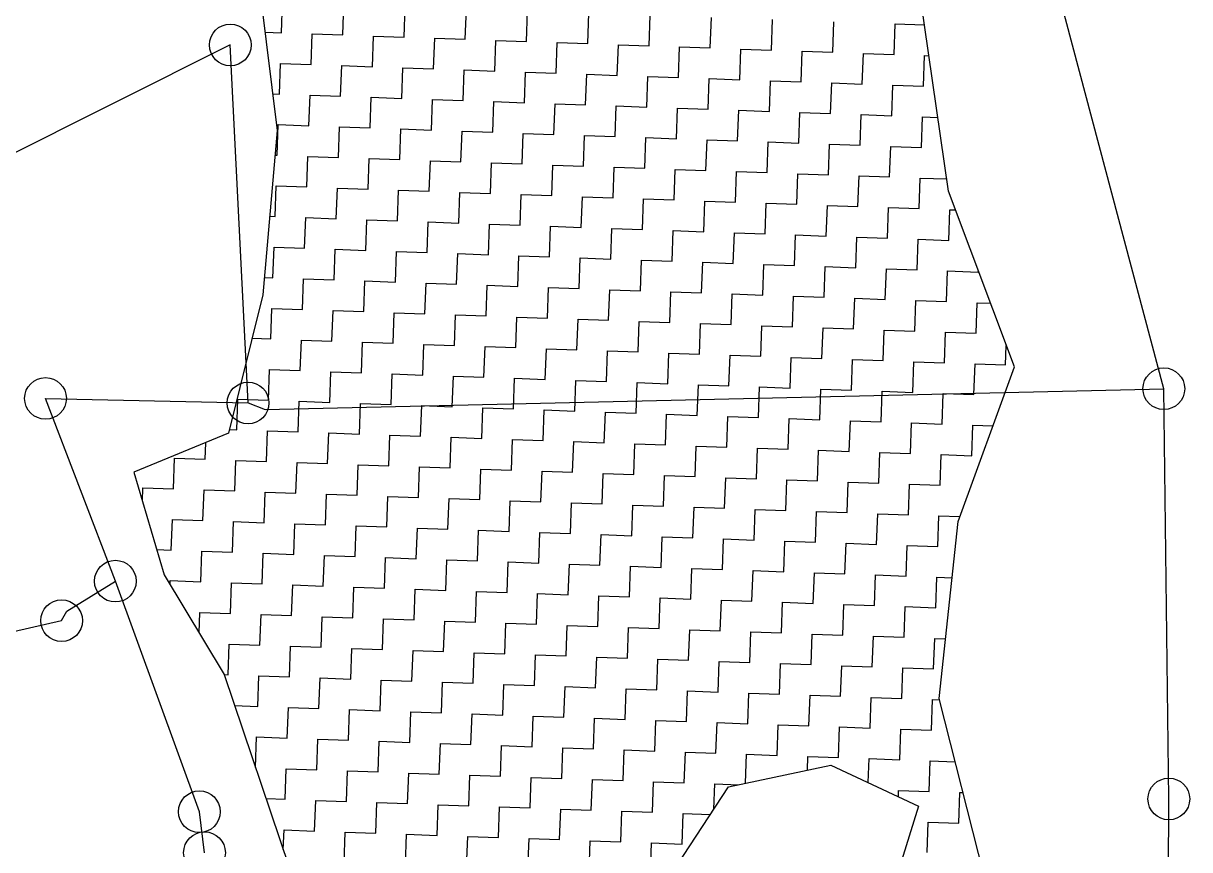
# Model space of a CAD drawing. Header units: metres. Extents: x 287345 to 291891, y 1993918 to 1999987.
# Drawn here: x 290275 to 290658, y 1999166.6 to 1999438 of the extents above; entities that cross this region are included whole.
import ezdxf

# ---------------------------------------------------------------- set-up
doc = ezdxf.new("R2010")
doc.units = ezdxf.units.M
doc.header["$MEASUREMENT"] = 0
for name, color, linetype in [('POLY_HATCH', 12, 'Continuous'), ('POLY_PARCEL', 6, 'Continuous'), ('V_BOUND_LINE', 7, 'Continuous')]:
    doc.layers.add(name, color=color, linetype=linetype)

msp = doc.modelspace()

# ---------------------------------------------------------------- linework, layer by layer
for centre in [(290342.95, 1999430.91), (290649.48, 1999318), (290282.26, 1999314.82), (290348.78, 1999313.33), (290305.21, 1999254.82), (290287.55, 1999241.84), (290651.11, 1999183.29), (290332.79, 1999179.1), (290334.48, 1999165.64)]:
    msp.add_circle(centre, 6.85)
at = {"layer": 'POLY_HATCH'}
for p, q in [((290578.81, 1999382.93), (290564.29, 1999483.49)), ((290352.94, 1999446.11), (290358.36, 1999402.84)), ((290358.36, 1999402.84), (290353.67, 1999348.81)), ((290600.4, 1999325.19), (290578.81, 1999382.93)), ((290353.67, 1999348.81), (290342.32, 1999303.36)), ((290581.92, 1999274.43), (290600.4, 1999325.19)), ((290342.32, 1999303.36), (290311.28, 1999290.56)), ((290311.28, 1999290.56), (290321.21, 1999256.86)), ((290575.69, 1999216.28), (290581.92, 1999274.43)), ((290321.21, 1999256.86), (290340.91, 1999224.2)), ((290340.91, 1999224.2), (290362.31, 1999160.91)), ((290594.21, 1999143.66), (290575.69, 1999216.28)), ((290506.56, 1999187.25), (290540.19, 1999194.4)), ((290540.19, 1999194.4), (290568.91, 1999180.87)), ((290481.58, 1999149.22), (290506.56, 1999187.25)), ((290568.91, 1999180.87), (290559.5, 1999150.64))]:
    msp.add_line(p, q, dxfattribs=at)
at = {"layer": 'POLY_HATCH', "linetype": 'Continuous'}
for p, q in [((290359.79, 1999434.89), (290360.14, 1999444.95)), ((290379.9, 1999434.18), (290380.25, 1999444.23)), ((290400, 1999433.47), (290400.36, 1999443.52)), ((290420.11, 1999432.76), (290420.47, 1999442.81)), ((290440.22, 1999432.05), (290440.58, 1999442.1)), ((290460.33, 1999431.33), (290460.69, 1999441.39)), ((290480.44, 1999430.62), (290480.8, 1999440.68)), ((290500.55, 1999429.91), (290500.91, 1999439.97)), ((290520.66, 1999429.2), (290521.01, 1999439.25)), ((290540.77, 1999428.49), (290541.12, 1999438.54)), ((290560.88, 1999427.78), (290561.23, 1999437.83)), ((290561.23, 1999437.83), (290570.93, 1999437.49)), ((290354.32, 1999435.09), (290359.79, 1999434.89)), ((290369.49, 1999424.48), (290369.84, 1999434.54)), ((290369.84, 1999434.54), (290379.9, 1999434.18)), ((290389.59, 1999423.77), (290389.95, 1999433.82)), ((290389.95, 1999433.82), (290400, 1999433.47)), ((290409.7, 1999423.06), (290410.06, 1999433.11)), ((290410.06, 1999433.11), (290420.11, 1999432.76)), ((290429.81, 1999422.35), (290430.17, 1999432.4)), ((290430.17, 1999432.4), (290440.22, 1999432.05)), ((290449.92, 1999421.64), (290450.28, 1999431.69)), ((290450.28, 1999431.69), (290460.33, 1999431.33)), ((290470.03, 1999420.92), (290470.39, 1999430.98)), ((290470.39, 1999430.98), (290480.44, 1999430.62)), ((290490.14, 1999420.21), (290490.49, 1999430.27)), ((290490.49, 1999430.27), (290500.55, 1999429.91)), ((290510.25, 1999419.5), (290510.6, 1999429.56)), ((290510.6, 1999429.56), (290520.66, 1999429.2)), ((290530.36, 1999418.79), (290530.71, 1999428.84)), ((290530.71, 1999428.84), (290540.77, 1999428.49)), ((290550.47, 1999418.08), (290550.82, 1999428.13)), ((290550.82, 1999428.13), (290560.88, 1999427.78)), ((290359.07, 1999414.78), (290359.43, 1999424.84)), ((290359.43, 1999424.84), (290369.49, 1999424.48)), ((290379.18, 1999414.07), (290379.54, 1999424.13)), ((290379.54, 1999424.13), (290389.59, 1999423.77)), ((290570.57, 1999417.37), (290570.93, 1999427.42)), ((290570.93, 1999427.42), (290572.39, 1999427.37)), ((290399.29, 1999413.36), (290399.65, 1999423.41)), ((290399.65, 1999423.41), (290409.7, 1999423.06)), ((290419.4, 1999412.65), (290419.76, 1999422.7)), ((290419.76, 1999422.7), (290429.81, 1999422.35)), ((290439.51, 1999411.94), (290439.87, 1999421.99)), ((290439.87, 1999421.99), (290449.92, 1999421.64)), ((290459.62, 1999411.23), (290459.98, 1999421.28)), ((290459.98, 1999421.28), (290470.03, 1999420.92)), ((290479.73, 1999410.51), (290480.08, 1999420.57)), ((290480.08, 1999420.57), (290490.14, 1999420.21)), ((290499.84, 1999409.8), (290500.19, 1999419.86)), ((290500.19, 1999419.86), (290510.25, 1999419.5)), ((290519.95, 1999409.09), (290520.3, 1999419.14)), ((290520.3, 1999419.14), (290530.36, 1999418.79)), ((290540.06, 1999408.38), (290540.41, 1999418.43)), ((290540.41, 1999418.43), (290550.47, 1999418.08)), ((290560.16, 1999407.67), (290560.52, 1999417.72)), ((290560.52, 1999417.72), (290570.57, 1999417.37)), ((290356.85, 1999414.86), (290359.07, 1999414.78)), ((290368.77, 1999404.37), (290369.13, 1999414.43)), ((290369.13, 1999414.43), (290379.18, 1999414.07)), ((290388.88, 1999403.66), (290389.24, 1999413.72)), ((290389.24, 1999413.72), (290399.29, 1999413.36)), ((290408.99, 1999402.95), (290409.35, 1999413)), ((290409.35, 1999413), (290419.4, 1999412.65)), ((290429.1, 1999402.24), (290429.46, 1999412.29)), ((290429.46, 1999412.29), (290439.51, 1999411.94)), ((290449.21, 1999401.53), (290449.57, 1999411.58)), ((290449.57, 1999411.58), (290459.62, 1999411.23)), ((290469.32, 1999400.81), (290469.67, 1999410.87)), ((290469.67, 1999410.87), (290479.73, 1999410.51)), ((290489.43, 1999400.1), (290489.78, 1999410.16)), ((290489.78, 1999410.16), (290499.84, 1999409.8)), ((290509.54, 1999399.39), (290509.89, 1999409.45)), ((290509.89, 1999409.45), (290519.95, 1999409.09)), ((290529.65, 1999398.68), (290530, 1999408.73)), ((290530, 1999408.73), (290540.06, 1999408.38)), ((290549.75, 1999397.97), (290550.11, 1999408.02)), ((290550.11, 1999408.02), (290560.16, 1999407.67)), ((290569.86, 1999397.26), (290570.22, 1999407.31)), ((290570.22, 1999407.31), (290575.32, 1999407.13)), ((290358.36, 1999394.67), (290358.72, 1999404.73)), ((290358.72, 1999404.73), (290368.77, 1999404.37)), ((290378.47, 1999393.96), (290378.83, 1999404.02)), ((290378.83, 1999404.02), (290388.88, 1999403.66)), ((290398.58, 1999393.25), (290398.94, 1999403.31)), ((290398.94, 1999403.31), (290408.99, 1999402.95)), ((290418.69, 1999392.54), (290419.05, 1999402.59)), ((290419.05, 1999402.59), (290429.1, 1999402.24)), ((290438.8, 1999391.83), (290439.16, 1999401.88)), ((290439.16, 1999401.88), (290449.21, 1999401.53)), ((290458.91, 1999391.12), (290459.26, 1999401.17)), ((290459.26, 1999401.17), (290469.32, 1999400.81)), ((290479.02, 1999390.4), (290479.37, 1999400.46)), ((290479.37, 1999400.46), (290489.43, 1999400.1)), ((290499.13, 1999389.69), (290499.48, 1999399.75)), ((290499.48, 1999399.75), (290509.54, 1999399.39)), ((290519.24, 1999388.98), (290519.59, 1999399.04)), ((290519.59, 1999399.04), (290529.65, 1999398.68)), ((290539.34, 1999388.27), (290539.7, 1999398.32)), ((290539.7, 1999398.32), (290549.75, 1999397.97)), ((290559.45, 1999387.56), (290559.81, 1999397.61)), ((290559.81, 1999397.61), (290569.86, 1999397.26)), ((290357.65, 1999394.7), (290358.36, 1999394.67)), ((290368.06, 1999384.26), (290368.42, 1999394.32)), ((290368.42, 1999394.32), (290378.47, 1999393.96)), ((290388.17, 1999383.55), (290388.53, 1999393.61)), ((290388.53, 1999393.61), (290398.58, 1999393.25)), ((290408.28, 1999382.84), (290408.64, 1999392.9)), ((290408.64, 1999392.9), (290418.69, 1999392.54)), ((290428.39, 1999382.13), (290428.74, 1999392.18)), ((290428.74, 1999392.18), (290438.8, 1999391.83)), ((290448.5, 1999381.42), (290448.85, 1999391.47)), ((290448.85, 1999391.47), (290458.91, 1999391.12)), ((290468.61, 1999380.71), (290468.96, 1999390.76)), ((290468.96, 1999390.76), (290479.02, 1999390.4)), ((290488.72, 1999379.99), (290489.07, 1999390.05)), ((290489.07, 1999390.05), (290499.13, 1999389.69)), ((290508.82, 1999379.28), (290509.18, 1999389.34)), ((290509.18, 1999389.34), (290519.24, 1999388.98)), ((290528.93, 1999378.57), (290529.29, 1999388.63)), ((290529.29, 1999388.63), (290539.34, 1999388.27)), ((290549.04, 1999377.86), (290549.4, 1999387.91)), ((290549.4, 1999387.91), (290559.45, 1999387.56)), ((290569.15, 1999377.15), (290569.51, 1999387.2)), ((290569.51, 1999387.2), (290578.24, 1999386.89)), ((290357.65, 1999374.57), (290358.01, 1999384.62)), ((290358.01, 1999384.62), (290368.06, 1999384.26)), ((290377.76, 1999373.85), (290378.12, 1999383.91)), ((290378.12, 1999383.91), (290388.17, 1999383.55)), ((290397.87, 1999373.14), (290398.23, 1999383.2)), ((290398.23, 1999383.2), (290408.28, 1999382.84)), ((290417.98, 1999372.43), (290418.33, 1999382.48)), ((290418.33, 1999382.48), (290428.39, 1999382.13)), ((290438.09, 1999371.72), (290438.44, 1999381.77)), ((290438.44, 1999381.77), (290448.5, 1999381.42)), ((290458.2, 1999371.01), (290458.55, 1999381.06)), ((290458.55, 1999381.06), (290468.61, 1999380.71)), ((290478.31, 1999370.3), (290478.66, 1999380.35)), ((290478.66, 1999380.35), (290488.72, 1999379.99)), ((290498.41, 1999369.58), (290498.77, 1999379.64)), ((290498.77, 1999379.64), (290508.82, 1999379.28)), ((290518.52, 1999368.87), (290518.88, 1999378.93)), ((290518.88, 1999378.93), (290528.93, 1999378.57)), ((290538.63, 1999368.16), (290538.99, 1999378.22)), ((290538.99, 1999378.22), (290549.04, 1999377.86)), ((290355.91, 1999374.63), (290357.65, 1999374.57)), ((290367.35, 1999364.15), (290367.71, 1999374.21)), ((290367.71, 1999374.21), (290377.76, 1999373.85)), ((290558.74, 1999367.45), (290559.1, 1999377.5)), ((290559.1, 1999377.5), (290569.15, 1999377.15)), ((290578.85, 1999366.74), (290579.21, 1999376.79)), ((290579.21, 1999376.79), (290581.13, 1999376.72)), ((290387.46, 1999363.44), (290387.82, 1999373.5)), ((290387.82, 1999373.5), (290397.87, 1999373.14)), ((290407.57, 1999362.73), (290407.92, 1999372.79)), ((290407.92, 1999372.79), (290417.98, 1999372.43)), ((290427.68, 1999362.02), (290428.03, 1999372.07)), ((290428.03, 1999372.07), (290438.09, 1999371.72)), ((290447.79, 1999361.31), (290448.14, 1999371.36)), ((290448.14, 1999371.36), (290458.2, 1999371.01)), ((290467.9, 1999360.6), (290468.25, 1999370.65)), ((290468.25, 1999370.65), (290478.31, 1999370.3)), ((290488, 1999359.89), (290488.36, 1999369.94)), ((290488.36, 1999369.94), (290498.41, 1999369.58)), ((290508.11, 1999359.17), (290508.47, 1999369.23)), ((290508.47, 1999369.23), (290518.52, 1999368.87)), ((290528.22, 1999358.46), (290528.58, 1999368.52)), ((290528.58, 1999368.52), (290538.63, 1999368.16)), ((290548.33, 1999357.75), (290548.69, 1999367.81)), ((290548.69, 1999367.81), (290558.74, 1999367.45)), ((290568.44, 1999357.04), (290568.8, 1999367.09)), ((290568.8, 1999367.09), (290578.85, 1999366.74)), ((290356.94, 1999354.46), (290357.3, 1999364.51)), ((290357.3, 1999364.51), (290367.35, 1999364.15)), ((290377.05, 1999353.74), (290377.4, 1999363.8)), ((290377.4, 1999363.8), (290387.46, 1999363.44)), ((290397.16, 1999353.03), (290397.51, 1999363.09)), ((290397.51, 1999363.09), (290407.57, 1999362.73)), ((290417.27, 1999352.32), (290417.62, 1999362.38)), ((290417.62, 1999362.38), (290427.68, 1999362.02)), ((290437.38, 1999351.61), (290437.73, 1999361.66)), ((290437.73, 1999361.66), (290447.79, 1999361.31)), ((290457.49, 1999350.9), (290457.84, 1999360.95)), ((290457.84, 1999360.95), (290467.9, 1999360.6)), ((290477.59, 1999350.19), (290477.95, 1999360.24)), ((290477.95, 1999360.24), (290488, 1999359.89)), ((290497.7, 1999349.48), (290498.06, 1999359.53)), ((290498.06, 1999359.53), (290508.11, 1999359.17)), ((290517.81, 1999348.76), (290518.17, 1999358.82)), ((290518.17, 1999358.82), (290528.22, 1999358.46)), ((290537.92, 1999348.05), (290538.28, 1999358.11)), ((290538.28, 1999358.11), (290548.33, 1999357.75)), ((290558.03, 1999347.34), (290558.39, 1999357.39)), ((290558.39, 1999357.39), (290568.44, 1999357.04)), ((290578.14, 1999346.63), (290578.49, 1999356.68)), ((290578.49, 1999356.68), (290588.55, 1999356.33)), ((290588.55, 1999356.33), (290588.57, 1999356.84)), ((290354.16, 1999354.55), (290356.94, 1999354.46)), ((290366.64, 1999344.05), (290366.99, 1999354.1)), ((290366.99, 1999354.1), (290377.05, 1999353.74)), ((290386.75, 1999343.33), (290387.1, 1999353.39)), ((290387.1, 1999353.39), (290397.16, 1999353.03)), ((290406.86, 1999342.62), (290407.21, 1999352.68)), ((290407.21, 1999352.68), (290417.27, 1999352.32)), ((290426.97, 1999341.91), (290427.32, 1999351.97)), ((290427.32, 1999351.97), (290437.38, 1999351.61)), ((290447.07, 1999341.2), (290447.43, 1999351.25)), ((290447.43, 1999351.25), (290457.49, 1999350.9)), ((290467.18, 1999340.49), (290467.54, 1999350.54)), ((290467.54, 1999350.54), (290477.59, 1999350.19)), ((290487.29, 1999339.78), (290487.65, 1999349.83)), ((290487.65, 1999349.83), (290497.7, 1999349.48)), ((290507.4, 1999339.06), (290507.76, 1999349.12)), ((290507.76, 1999349.12), (290517.81, 1999348.76)), ((290527.51, 1999338.35), (290527.87, 1999348.41)), ((290527.87, 1999348.41), (290537.92, 1999348.05)), ((290547.62, 1999337.64), (290547.98, 1999347.7)), ((290547.98, 1999347.7), (290558.03, 1999347.34)), ((290356.23, 1999334.35), (290356.58, 1999344.4)), ((290356.58, 1999344.4), (290366.64, 1999344.05)), ((290376.34, 1999333.64), (290376.69, 1999343.69)), ((290376.69, 1999343.69), (290386.75, 1999343.33)), ((290567.73, 1999336.93), (290568.08, 1999346.98)), ((290568.08, 1999346.98), (290578.14, 1999346.63)), ((290587.84, 1999336.22), (290588.19, 1999346.27)), ((290588.19, 1999346.27), (290592.58, 1999346.12)), ((290396.45, 1999332.92), (290396.8, 1999342.98)), ((290396.8, 1999342.98), (290406.86, 1999342.62)), ((290416.56, 1999332.21), (290416.91, 1999342.27)), ((290416.91, 1999342.27), (290426.97, 1999341.91)), ((290436.66, 1999331.5), (290437.02, 1999341.56)), ((290437.02, 1999341.56), (290447.07, 1999341.2)), ((290456.77, 1999330.79), (290457.13, 1999340.84)), ((290457.13, 1999340.84), (290467.18, 1999340.49)), ((290476.88, 1999330.08), (290477.24, 1999340.13)), ((290477.24, 1999340.13), (290487.29, 1999339.78)), ((290496.99, 1999329.37), (290497.35, 1999339.42)), ((290497.35, 1999339.42), (290507.4, 1999339.06)), ((290517.1, 1999328.65), (290517.46, 1999338.71)), ((290517.46, 1999338.71), (290527.51, 1999338.35)), ((290537.21, 1999327.94), (290537.57, 1999338)), ((290537.57, 1999338), (290547.62, 1999337.64)), ((290557.32, 1999327.23), (290557.67, 1999337.29)), ((290557.67, 1999337.29), (290567.73, 1999336.93)), ((290577.43, 1999326.52), (290577.78, 1999336.57)), ((290577.78, 1999336.57), (290587.84, 1999336.22)), ((290350.11, 1999334.56), (290356.23, 1999334.35)), ((290365.93, 1999323.94), (290366.28, 1999333.99)), ((290366.28, 1999333.99), (290376.34, 1999333.64)), ((290386.04, 1999323.23), (290386.39, 1999333.28)), ((290386.39, 1999333.28), (290396.45, 1999332.92)), ((290406.15, 1999322.51), (290406.5, 1999332.57)), ((290406.5, 1999332.57), (290416.56, 1999332.21)), ((290597.54, 1999325.81), (290597.76, 1999332.25)), ((290426.25, 1999321.8), (290426.61, 1999331.86)), ((290426.61, 1999331.86), (290436.66, 1999331.5)), ((290446.36, 1999321.09), (290446.72, 1999331.15)), ((290446.72, 1999331.15), (290456.77, 1999330.79)), ((290466.47, 1999320.38), (290466.83, 1999330.43)), ((290466.83, 1999330.43), (290476.88, 1999330.08)), ((290486.58, 1999319.67), (290486.94, 1999329.72)), ((290486.94, 1999329.72), (290496.99, 1999329.37)), ((290506.69, 1999318.96), (290507.05, 1999329.01)), ((290507.05, 1999329.01), (290517.1, 1999328.65)), ((290526.8, 1999318.24), (290527.15, 1999328.3)), ((290527.15, 1999328.3), (290537.21, 1999327.94)), ((290546.91, 1999317.53), (290547.26, 1999327.59)), ((290547.26, 1999327.59), (290557.32, 1999327.23)), ((290567.02, 1999316.82), (290567.37, 1999326.88)), ((290567.37, 1999326.88), (290577.43, 1999326.52)), ((290587.13, 1999316.11), (290587.48, 1999326.16)), ((290587.48, 1999326.16), (290597.54, 1999325.81)), ((290355.52, 1999314.24), (290355.87, 1999324.29)), ((290355.87, 1999324.29), (290365.93, 1999323.94)), ((290375.63, 1999313.53), (290375.98, 1999323.58)), ((290375.98, 1999323.58), (290386.04, 1999323.23)), ((290395.73, 1999312.82), (290396.09, 1999322.87)), ((290396.09, 1999322.87), (290406.15, 1999322.51)), ((290415.84, 1999312.1), (290416.2, 1999322.16)), ((290416.2, 1999322.16), (290426.25, 1999321.8)), ((290435.95, 1999311.39), (290436.31, 1999321.45)), ((290436.31, 1999321.45), (290446.36, 1999321.09)), ((290456.06, 1999310.68), (290456.42, 1999320.73)), ((290456.42, 1999320.73), (290466.47, 1999320.38)), ((290476.17, 1999309.97), (290476.53, 1999320.02)), ((290476.53, 1999320.02), (290486.58, 1999319.67)), ((290496.28, 1999309.26), (290496.64, 1999319.31)), ((290496.64, 1999319.31), (290506.69, 1999318.96)), ((290516.39, 1999308.55), (290516.74, 1999318.6)), ((290516.74, 1999318.6), (290526.8, 1999318.24)), ((290536.5, 1999307.83), (290536.85, 1999317.89)), ((290536.85, 1999317.89), (290546.91, 1999317.53)), ((290556.61, 1999307.12), (290556.96, 1999317.18)), ((290556.96, 1999317.18), (290567.02, 1999316.82)), ((290345.11, 1999304.54), (290345.46, 1999314.59)), ((290345.46, 1999314.59), (290355.52, 1999314.24)), ((290365.22, 1999303.83), (290365.57, 1999313.88)), ((290365.57, 1999313.88), (290375.63, 1999313.53)), ((290385.32, 1999303.12), (290385.68, 1999313.17)), ((290385.68, 1999313.17), (290395.73, 1999312.82)), ((290576.72, 1999306.41), (290577.07, 1999316.47)), ((290577.07, 1999316.47), (290587.13, 1999316.11)), ((290405.43, 1999302.4), (290405.79, 1999312.46)), ((290405.79, 1999312.46), (290415.84, 1999312.1)), ((290425.54, 1999301.69), (290425.9, 1999311.75)), ((290425.9, 1999311.75), (290435.95, 1999311.39)), ((290445.65, 1999300.98), (290446.01, 1999311.04)), ((290446.01, 1999311.04), (290456.06, 1999310.68)), ((290465.76, 1999300.27), (290466.12, 1999310.32)), ((290466.12, 1999310.32), (290476.17, 1999309.97)), ((290485.87, 1999299.56), (290486.23, 1999309.61)), ((290486.23, 1999309.61), (290496.28, 1999309.26)), ((290505.98, 1999298.85), (290506.33, 1999308.9)), ((290506.33, 1999308.9), (290516.39, 1999308.55)), ((290526.09, 1999298.14), (290526.44, 1999308.19)), ((290526.44, 1999308.19), (290536.5, 1999307.83)), ((290546.2, 1999297.42), (290546.55, 1999307.48)), ((290546.55, 1999307.48), (290556.61, 1999307.12)), ((290566.31, 1999296.71), (290566.66, 1999306.77)), ((290566.66, 1999306.77), (290576.72, 1999306.41)), ((290586.41, 1999296), (290586.77, 1999306.06)), ((290586.77, 1999306.06), (290593.35, 1999305.82)), ((290342.64, 1999304.63), (290345.11, 1999304.54)), ((290354.81, 1999294.13), (290355.16, 1999304.18)), ((290355.16, 1999304.18), (290365.22, 1999303.83)), ((290374.91, 1999293.42), (290375.27, 1999303.47)), ((290375.27, 1999303.47), (290385.32, 1999303.12)), ((290395.02, 1999292.71), (290395.38, 1999302.76)), ((290395.38, 1999302.76), (290405.43, 1999302.4)), ((290415.13, 1999291.99), (290415.49, 1999302.05)), ((290415.49, 1999302.05), (290425.54, 1999301.69)), ((290334.7, 1999294.84), (290334.89, 1999300.29)), ((290435.24, 1999291.28), (290435.6, 1999301.34)), ((290435.6, 1999301.34), (290445.65, 1999300.98)), ((290455.35, 1999290.57), (290455.71, 1999300.63)), ((290455.71, 1999300.63), (290465.76, 1999300.27)), ((290475.46, 1999289.86), (290475.82, 1999299.91)), ((290475.82, 1999299.91), (290485.87, 1999299.56)), ((290495.57, 1999289.15), (290495.92, 1999299.2)), ((290495.92, 1999299.2), (290505.98, 1999298.85)), ((290515.68, 1999288.44), (290516.03, 1999298.49)), ((290516.03, 1999298.49), (290526.09, 1999298.14)), ((290535.79, 1999287.73), (290536.14, 1999297.78)), ((290536.14, 1999297.78), (290546.2, 1999297.42)), ((290324.29, 1999285.14), (290324.64, 1999295.2)), ((290324.64, 1999295.2), (290334.7, 1999294.84)), ((290344.4, 1999284.43), (290344.75, 1999294.48)), ((290344.75, 1999294.48), (290354.81, 1999294.13)), ((290364.5, 1999283.72), (290364.86, 1999293.77)), ((290364.86, 1999293.77), (290374.91, 1999293.42)), ((290555.9, 1999287.01), (290556.25, 1999297.07)), ((290556.25, 1999297.07), (290566.31, 1999296.71)), ((290576, 1999286.3), (290576.36, 1999296.36)), ((290576.36, 1999296.36), (290586.41, 1999296)), ((290384.61, 1999283.01), (290384.97, 1999293.06)), ((290384.97, 1999293.06), (290395.02, 1999292.71)), ((290404.72, 1999282.3), (290405.08, 1999292.35)), ((290405.08, 1999292.35), (290415.13, 1999291.99)), ((290424.83, 1999281.58), (290425.19, 1999291.64)), ((290425.19, 1999291.64), (290435.24, 1999291.28)), ((290444.94, 1999280.87), (290445.3, 1999290.93)), ((290445.3, 1999290.93), (290455.35, 1999290.57)), ((290465.05, 1999280.16), (290465.4, 1999290.22)), ((290465.4, 1999290.22), (290475.46, 1999289.86)), ((290485.16, 1999279.45), (290485.51, 1999289.5)), ((290485.51, 1999289.5), (290495.57, 1999289.15)), ((290505.27, 1999278.74), (290505.62, 1999288.79)), ((290505.62, 1999288.79), (290515.68, 1999288.44)), ((290525.38, 1999278.03), (290525.73, 1999288.08)), ((290525.73, 1999288.08), (290535.79, 1999287.73)), ((290545.48, 1999277.31), (290545.84, 1999287.37)), ((290545.84, 1999287.37), (290555.9, 1999287.01)), ((290565.59, 1999276.6), (290565.95, 1999286.66)), ((290565.95, 1999286.66), (290576, 1999286.3)), ((290314.08, 1999281.08), (290314.23, 1999285.5)), ((290314.23, 1999285.5), (290324.29, 1999285.14)), ((290333.98, 1999274.73), (290334.34, 1999284.79)), ((290334.34, 1999284.79), (290344.4, 1999284.43)), ((290354.09, 1999274.02), (290354.45, 1999284.07)), ((290354.45, 1999284.07), (290364.5, 1999283.72)), ((290374.2, 1999273.31), (290374.56, 1999283.36)), ((290374.56, 1999283.36), (290384.61, 1999283.01)), ((290394.31, 1999272.6), (290394.67, 1999282.65)), ((290394.67, 1999282.65), (290404.72, 1999282.3)), ((290586.05, 1999285.77), (290586.06, 1999285.95)), ((290586.06, 1999285.95), (290586.12, 1999285.94)), ((290414.42, 1999271.89), (290414.78, 1999281.94)), ((290414.78, 1999281.94), (290424.83, 1999281.58)), ((290434.53, 1999271.17), (290434.89, 1999281.23)), ((290434.89, 1999281.23), (290444.94, 1999280.87)), ((290454.64, 1999270.46), (290454.99, 1999280.52)), ((290454.99, 1999280.52), (290465.05, 1999280.16)), ((290474.75, 1999269.75), (290475.1, 1999279.81)), ((290475.1, 1999279.81), (290485.16, 1999279.45)), ((290494.86, 1999269.04), (290495.21, 1999279.09)), ((290495.21, 1999279.09), (290505.27, 1999278.74)), ((290514.97, 1999268.33), (290515.32, 1999278.38)), ((290515.32, 1999278.38), (290525.38, 1999278.03)), ((290323.57, 1999265.03), (290323.93, 1999275.09)), ((290323.93, 1999275.09), (290333.98, 1999274.73)), ((290535.07, 1999267.62), (290535.43, 1999277.67)), ((290535.43, 1999277.67), (290545.48, 1999277.31)), ((290555.18, 1999266.9), (290555.54, 1999276.96)), ((290555.54, 1999276.96), (290565.59, 1999276.6)), ((290575.29, 1999266.19), (290575.65, 1999276.25)), ((290575.65, 1999276.25), (290582.5, 1999276.01)), ((290343.68, 1999264.32), (290344.04, 1999274.38)), ((290344.04, 1999274.38), (290354.09, 1999274.02)), ((290363.79, 1999263.61), (290364.15, 1999273.66)), ((290364.15, 1999273.66), (290374.2, 1999273.31)), ((290383.9, 1999262.9), (290384.26, 1999272.95)), ((290384.26, 1999272.95), (290394.31, 1999272.6)), ((290404.01, 1999262.19), (290404.37, 1999272.24)), ((290404.37, 1999272.24), (290414.42, 1999271.89)), ((290424.12, 1999261.48), (290424.48, 1999271.53)), ((290424.48, 1999271.53), (290434.53, 1999271.17)), ((290444.23, 1999260.76), (290444.58, 1999270.82)), ((290444.58, 1999270.82), (290454.64, 1999270.46)), ((290464.34, 1999260.05), (290464.69, 1999270.11)), ((290464.69, 1999270.11), (290474.75, 1999269.75)), ((290484.45, 1999259.34), (290484.8, 1999269.39)), ((290484.8, 1999269.39), (290494.86, 1999269.04)), ((290504.56, 1999258.63), (290504.91, 1999268.68)), ((290504.91, 1999268.68), (290514.97, 1999268.33)), ((290524.66, 1999257.92), (290525.02, 1999267.97)), ((290525.02, 1999267.97), (290535.07, 1999267.62)), ((290544.77, 1999257.21), (290545.13, 1999267.26)), ((290545.13, 1999267.26), (290555.18, 1999266.9)), ((290318.75, 1999265.2), (290323.57, 1999265.03)), ((290333.27, 1999254.62), (290333.63, 1999264.68)), ((290333.63, 1999264.68), (290343.68, 1999264.32)), ((290353.38, 1999253.91), (290353.74, 1999263.97)), ((290353.74, 1999263.97), (290363.79, 1999263.61)), ((290373.49, 1999253.2), (290373.85, 1999263.25)), ((290373.85, 1999263.25), (290383.9, 1999262.9)), ((290564.88, 1999256.49), (290565.24, 1999266.55)), ((290565.24, 1999266.55), (290575.29, 1999266.19)), ((290393.6, 1999252.49), (290393.96, 1999262.54)), ((290393.96, 1999262.54), (290404.01, 1999262.19)), ((290413.71, 1999251.78), (290414.06, 1999261.83)), ((290414.06, 1999261.83), (290424.12, 1999261.48)), ((290433.82, 1999251.06), (290434.17, 1999261.12)), ((290434.17, 1999261.12), (290444.23, 1999260.76)), ((290453.93, 1999250.35), (290454.28, 1999260.41)), ((290454.28, 1999260.41), (290464.34, 1999260.05)), ((290474.04, 1999249.64), (290474.39, 1999259.7)), ((290474.39, 1999259.7), (290484.45, 1999259.34)), ((290494.15, 1999248.93), (290494.5, 1999258.98)), ((290494.5, 1999258.98), (290504.56, 1999258.63)), ((290514.25, 1999248.22), (290514.61, 1999258.27)), ((290514.61, 1999258.27), (290524.66, 1999257.92)), ((290534.36, 1999247.51), (290534.72, 1999257.56)), ((290534.72, 1999257.56), (290544.77, 1999257.21)), ((290554.47, 1999246.8), (290554.83, 1999256.85)), ((290554.83, 1999256.85), (290564.88, 1999256.49)), ((290574.58, 1999246.08), (290574.94, 1999256.14)), ((290574.94, 1999256.14), (290579.94, 1999255.96)), ((290323.17, 1999253.61), (290323.22, 1999254.98)), ((290323.22, 1999254.98), (290333.27, 1999254.62)), ((290342.97, 1999244.21), (290343.33, 1999254.27)), ((290343.33, 1999254.27), (290353.38, 1999253.91)), ((290363.08, 1999243.5), (290363.44, 1999253.56)), ((290363.44, 1999253.56), (290373.49, 1999253.2)), ((290383.19, 1999242.79), (290383.55, 1999252.84)), ((290383.55, 1999252.84), (290393.6, 1999252.49)), ((290403.3, 1999242.08), (290403.65, 1999252.13)), ((290403.65, 1999252.13), (290413.71, 1999251.78)), ((290423.41, 1999241.37), (290423.76, 1999251.42)), ((290423.76, 1999251.42), (290433.82, 1999251.06)), ((290443.52, 1999240.65), (290443.87, 1999250.71)), ((290443.87, 1999250.71), (290453.93, 1999250.35)), ((290463.63, 1999239.94), (290463.98, 1999250)), ((290463.98, 1999250), (290474.04, 1999249.64)), ((290483.73, 1999239.23), (290484.09, 1999249.29)), ((290484.09, 1999249.29), (290494.15, 1999248.93)), ((290503.84, 1999238.52), (290504.2, 1999248.57)), ((290504.2, 1999248.57), (290514.25, 1999248.22)), ((290523.95, 1999237.81), (290524.31, 1999247.86)), ((290524.31, 1999247.86), (290534.36, 1999247.51)), ((290332.68, 1999237.85), (290332.92, 1999244.57)), ((290332.92, 1999244.57), (290342.97, 1999244.21)), ((290544.06, 1999237.1), (290544.42, 1999247.15)), ((290544.42, 1999247.15), (290554.47, 1999246.8)), ((290564.17, 1999236.39), (290564.53, 1999246.44)), ((290564.53, 1999246.44), (290574.58, 1999246.08)), ((290352.67, 1999233.8), (290353.03, 1999243.86)), ((290353.03, 1999243.86), (290363.08, 1999243.5)), ((290372.78, 1999233.09), (290373.14, 1999243.15)), ((290373.14, 1999243.15), (290383.19, 1999242.79)), ((290392.89, 1999232.38), (290393.24, 1999242.43)), ((290393.24, 1999242.43), (290403.3, 1999242.08)), ((290413, 1999231.67), (290413.35, 1999241.72)), ((290413.35, 1999241.72), (290423.41, 1999241.37)), ((290433.11, 1999230.96), (290433.46, 1999241.01)), ((290433.46, 1999241.01), (290443.52, 1999240.65)), ((290453.22, 1999230.24), (290453.57, 1999240.3)), ((290453.57, 1999240.3), (290463.63, 1999239.94)), ((290473.32, 1999229.53), (290473.68, 1999239.59)), ((290473.68, 1999239.59), (290483.73, 1999239.23)), ((290493.43, 1999228.82), (290493.79, 1999238.88)), ((290493.79, 1999238.88), (290503.84, 1999238.52)), ((290513.54, 1999228.11), (290513.9, 1999238.16)), ((290513.9, 1999238.16), (290523.95, 1999237.81)), ((290533.65, 1999227.4), (290534.01, 1999237.45)), ((290534.01, 1999237.45), (290544.06, 1999237.1)), ((290553.76, 1999226.69), (290554.12, 1999236.74)), ((290554.12, 1999236.74), (290564.17, 1999236.39)), ((290342.26, 1999224.1), (290342.62, 1999234.16)), ((290342.62, 1999234.16), (290352.67, 1999233.8)), ((290362.37, 1999223.39), (290362.73, 1999233.45)), ((290362.73, 1999233.45), (290372.78, 1999233.09)), ((290382.48, 1999222.68), (290382.83, 1999232.73)), ((290382.83, 1999232.73), (290392.89, 1999232.38)), ((290573.87, 1999225.97), (290574.23, 1999236.03)), ((290574.23, 1999236.03), (290577.8, 1999235.9)), ((290402.59, 1999221.97), (290402.94, 1999232.02)), ((290402.94, 1999232.02), (290413, 1999231.67)), ((290422.7, 1999221.26), (290423.05, 1999231.31)), ((290423.05, 1999231.31), (290433.11, 1999230.96)), ((290442.81, 1999220.55), (290443.16, 1999230.6)), ((290443.16, 1999230.6), (290453.22, 1999230.24)), ((290462.91, 1999219.83), (290463.27, 1999229.89)), ((290463.27, 1999229.89), (290473.32, 1999229.53)), ((290483.02, 1999219.12), (290483.38, 1999229.18)), ((290483.38, 1999229.18), (290493.43, 1999228.82)), ((290503.13, 1999218.41), (290503.49, 1999228.47)), ((290503.49, 1999228.47), (290513.54, 1999228.11)), ((290523.24, 1999217.7), (290523.6, 1999227.75)), ((290523.6, 1999227.75), (290533.65, 1999227.4)), ((290543.35, 1999216.99), (290543.71, 1999227.04)), ((290543.71, 1999227.04), (290553.76, 1999226.69)), ((290563.46, 1999216.28), (290563.81, 1999226.33)), ((290563.81, 1999226.33), (290573.87, 1999225.97)), ((290340.93, 1999224.15), (290342.26, 1999224.1)), ((290351.96, 1999213.69), (290352.31, 1999223.75)), ((290352.31, 1999223.75), (290362.37, 1999223.39)), ((290372.07, 1999212.98), (290372.42, 1999223.04)), ((290372.42, 1999223.04), (290382.48, 1999222.68)), ((290392.18, 1999212.27), (290392.53, 1999222.32)), ((290392.53, 1999222.32), (290402.59, 1999221.97)), ((290412.29, 1999211.56), (290412.64, 1999221.61)), ((290412.64, 1999221.61), (290422.7, 1999221.26)), ((290432.4, 1999210.85), (290432.75, 1999220.9)), ((290432.75, 1999220.9), (290442.81, 1999220.55)), ((290452.5, 1999210.14), (290452.86, 1999220.19)), ((290452.86, 1999220.19), (290462.91, 1999219.83)), ((290472.61, 1999209.42), (290472.97, 1999219.48)), ((290472.97, 1999219.48), (290483.02, 1999219.12)), ((290492.72, 1999208.71), (290493.08, 1999218.77)), ((290493.08, 1999218.77), (290503.13, 1999218.41)), ((290512.83, 1999208), (290513.19, 1999218.06)), ((290513.19, 1999218.06), (290523.24, 1999217.7)), ((290532.94, 1999207.29), (290533.3, 1999217.34)), ((290533.3, 1999217.34), (290543.35, 1999216.99)), ((290344.37, 1999213.96), (290351.96, 1999213.69)), ((290361.66, 1999203.28), (290362.01, 1999213.34)), ((290362.01, 1999213.34), (290372.07, 1999212.98)), ((290553.05, 1999206.58), (290553.4, 1999216.63)), ((290553.4, 1999216.63), (290563.46, 1999216.28)), ((290573.16, 1999205.87), (290573.51, 1999215.92)), ((290573.51, 1999215.92), (290575.81, 1999215.84)), ((290381.77, 1999202.57), (290382.12, 1999212.63)), ((290382.12, 1999212.63), (290392.18, 1999212.27)), ((290401.88, 1999201.86), (290402.23, 1999211.91)), ((290402.23, 1999211.91), (290412.29, 1999211.56)), ((290421.98, 1999201.15), (290422.34, 1999211.2)), ((290422.34, 1999211.2), (290432.4, 1999210.85)), ((290442.09, 1999200.44), (290442.45, 1999210.49)), ((290442.45, 1999210.49), (290452.5, 1999210.14)), ((290462.2, 1999199.73), (290462.56, 1999209.78)), ((290462.56, 1999209.78), (290472.61, 1999209.42)), ((290482.31, 1999199.01), (290482.67, 1999209.07)), ((290482.67, 1999209.07), (290492.72, 1999208.71)), ((290502.42, 1999198.3), (290502.78, 1999208.36)), ((290502.78, 1999208.36), (290512.83, 1999208)), ((290522.53, 1999197.59), (290522.89, 1999207.64)), ((290522.89, 1999207.64), (290532.94, 1999207.29)), ((290542.64, 1999196.88), (290542.99, 1999206.93)), ((290542.99, 1999206.93), (290553.05, 1999206.58)), ((290562.75, 1999196.17), (290563.1, 1999206.22)), ((290563.1, 1999206.22), (290573.16, 1999205.87)), ((290351.25, 1999193.63), (290351.6, 1999203.64)), ((290351.6, 1999203.64), (290361.66, 1999203.28)), ((290371.36, 1999192.87), (290371.71, 1999202.93)), ((290371.71, 1999202.93), (290381.77, 1999202.57)), ((290391.47, 1999192.16), (290391.82, 1999202.22)), ((290391.82, 1999202.22), (290401.88, 1999201.86)), ((290411.57, 1999191.45), (290411.93, 1999201.5)), ((290411.93, 1999201.5), (290421.98, 1999201.15)), ((290431.68, 1999190.74), (290432.04, 1999200.79)), ((290432.04, 1999200.79), (290442.09, 1999200.44)), ((290451.79, 1999190.03), (290452.15, 1999200.08)), ((290452.15, 1999200.08), (290462.2, 1999199.73)), ((290471.9, 1999189.31), (290472.26, 1999199.37)), ((290472.26, 1999199.37), (290482.31, 1999199.01)), ((290492.01, 1999188.6), (290492.37, 1999198.66)), ((290492.37, 1999198.66), (290502.42, 1999198.3)), ((290512.14, 1999188.43), (290512.48, 1999197.95)), ((290512.48, 1999197.95), (290522.53, 1999197.59)), ((290532.43, 1999192.75), (290532.58, 1999197.23)), ((290532.58, 1999197.23), (290542.64, 1999196.88)), ((290552.41, 1999188.64), (290552.69, 1999196.52)), ((290552.69, 1999196.52), (290562.75, 1999196.17)), ((290572.45, 1999185.76), (290572.8, 1999195.81)), ((290572.8, 1999195.81), (290580.99, 1999195.52)), ((290360.95, 1999183.17), (290361.3, 1999193.23)), ((290361.3, 1999193.23), (290371.36, 1999192.87)), ((290381.06, 1999182.46), (290381.41, 1999192.52)), ((290381.41, 1999192.52), (290391.47, 1999192.16)), ((290401.16, 1999181.75), (290401.52, 1999191.81)), ((290401.52, 1999191.81), (290411.57, 1999191.45)), ((290421.27, 1999181.04), (290421.63, 1999191.09)), ((290421.63, 1999191.09), (290431.68, 1999190.74)), ((290441.38, 1999180.33), (290441.74, 1999190.38)), ((290441.74, 1999190.38), (290451.79, 1999190.03)), ((290461.49, 1999179.62), (290461.85, 1999189.67)), ((290461.85, 1999189.67), (290471.9, 1999189.31)), ((290481.6, 1999178.9), (290481.96, 1999188.96)), ((290481.96, 1999188.96), (290492.01, 1999188.6)), ((290501.77, 1999179.95), (290502.06, 1999188.25)), ((290502.06, 1999188.25), (290509.95, 1999187.97)), ((290354.71, 1999183.39), (290360.95, 1999183.17)), ((290370.64, 1999172.76), (290371, 1999182.82)), ((290371, 1999182.82), (290381.06, 1999182.46)), ((290562.32, 1999183.98), (290562.39, 1999186.11)), ((290562.39, 1999186.11), (290572.45, 1999185.76)), ((290582.15, 1999175.35), (290582.5, 1999185.4)), ((290582.5, 1999185.4), (290583.58, 1999185.36)), ((290390.75, 1999172.05), (290391.11, 1999182.11)), ((290391.11, 1999182.11), (290401.16, 1999181.75)), ((290410.86, 1999171.34), (290411.22, 1999181.4)), ((290411.22, 1999181.4), (290421.27, 1999181.04)), ((290430.97, 1999170.63), (290431.33, 1999180.68)), ((290431.33, 1999180.68), (290441.38, 1999180.33)), ((290451.08, 1999169.92), (290451.44, 1999179.97)), ((290451.44, 1999179.97), (290461.49, 1999179.62)), ((290471.19, 1999169.21), (290471.55, 1999179.26)), ((290471.55, 1999179.26), (290481.6, 1999178.9)), ((290491.3, 1999168.49), (290491.65, 1999178.55)), ((290491.65, 1999178.55), (290500.64, 1999178.23)), ((290571.73, 1999165.65), (290572.09, 1999175.7)), ((290572.09, 1999175.7), (290582.15, 1999175.35)), ((290360.36, 1999166.67), (290360.59, 1999173.12)), ((290360.59, 1999173.12), (290370.64, 1999172.76)), ((290380.34, 1999162.35), (290380.7, 1999172.41)), ((290380.7, 1999172.41), (290390.75, 1999172.05)), ((290400.45, 1999161.64), (290400.81, 1999171.7)), ((290400.81, 1999171.7), (290410.86, 1999171.34)), ((290420.56, 1999160.93), (290420.92, 1999170.98)), ((290420.92, 1999170.98), (290430.97, 1999170.63)), ((290440.67, 1999160.22), (290441.03, 1999170.27)), ((290441.03, 1999170.27), (290451.08, 1999169.92)), ((290460.78, 1999159.51), (290461.14, 1999169.56)), ((290461.14, 1999169.56), (290471.19, 1999169.21)), ((290480.89, 1999158.8), (290481.24, 1999168.85)), ((290481.24, 1999168.85), (290491.3, 1999168.49))]:
    msp.add_line(p, q, dxfattribs=at)
at = {"layer": 'POLY_PARCEL'}
for p, q in [((290342.95, 1999430.91), (290238.24, 1999378.58)), ((290348.78, 1999313.33), (290342.95, 1999430.91)), ((290354.36, 1999311.14), (290649.48, 1999318)), ((290305.21, 1999254.82), (290282.26, 1999314.82)), ((290282.26, 1999314.82), (290348.78, 1999313.33)), ((290348.78, 1999313.33), (290354.36, 1999311.14)), ((290289.25, 1999244.95), (290305.21, 1999254.82)), ((290332.79, 1999179.1), (290305.21, 1999254.82)), ((290287.55, 1999241.84), (290289.25, 1999244.95)), ((290266.4, 1999237.05), (290287.55, 1999241.84)), ((290334.48, 1999165.64), (290332.79, 1999179.1))]:
    msp.add_line(p, q, dxfattribs=at)
at = {"layer": 'V_BOUND_LINE'}
for p, q in [((290649.48, 1999318), (290587.85, 1999549.97)), ((290651.11, 1999183.29), (290649.48, 1999318)), ((290650.71, 1999081.58), (290651.11, 1999183.29))]:
    msp.add_line(p, q, dxfattribs=at)

doc.saveas('drawing.dxf')
